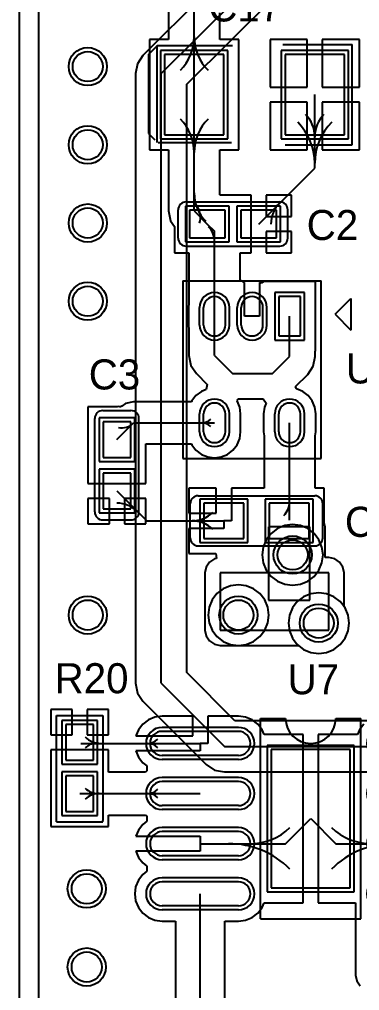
# Model space of a CAD drawing. Extents: x 99 to 149, y 18 to 126.
# Drawn here: x 99.24 to 107.84, y 77.77 to 102.37 of the extents above; entities that cross this region are included whole.
import ezdxf

# ---------------------------------------------------------------- set-up
doc = ezdxf.new("R2010")
doc.units = 0
doc.layers.get('0').update_dxf_attribs({"linetype": 'CONTINUOUS'})
for name, color, linetype in [('BOTTOMLAYER', 5, 'CONTINUOUS'), ('KEEPOUTLAYER', 6, 'CONTINUOUS'), ('TOPLAYER', 1, 'CONTINUOUS'), ('TOPOVERLAY', 2, 'CONTINUOUS'), ('TOPSOLDER', 216, 'CONTINUOUS')]:
    doc.layers.add(name, color=color, linetype=linetype)

# ---------------------------------------------------------------- blocks, each defined once
blk = doc.blocks.new('SO_8_1_10')
at = {"layer": 'TOPLAYER'}
for p, q in [((-1.8288, 2.209803), (-3.7592, 2.209803)), ((3.7592, 2.209803), (1.8288, 2.209803)), ((-1.000001, 1.749999), (-1.000001, -1.749999)), ((1.000001, 1.749999), (-1.000001, 1.749999)), ((1.000001, -1.749999), (1.000001, 1.749999)), ((-1.8288, 1.600203), (-3.7592, 1.600203)), ((3.7592, 1.600203), (1.8288, 1.600203)), ((-1.8288, 0.9398), (-3.7592, 0.9398)), ((3.7592, 0.9398), (1.8288, 0.9398)), ((-1.8288, 0.3302), (-3.7592, 0.3302)), ((3.7592, 0.3302), (1.8288, 0.3302)), ((-1.8288, -0.3302), (-3.7592, -0.3302)), ((3.7592, -0.3302), (1.8288, -0.3302)), ((-1.8288, -0.9398), (-3.7592, -0.9398)), ((3.7592, -0.9398), (1.8288, -0.9398)), ((-1.8288, -1.6002), (-3.7592, -1.6002)), ((3.7592, -1.6002), (1.8288, -1.6002)), ((-1.000001, -1.749999), (1.000001, -1.749999)), ((-1.8288, -2.2098), (-3.7592, -2.2098)), ((3.7592, -2.2098), (1.8288, -2.2098))]:
    blk.add_line(p, q, dxfattribs=at)
for centre, start, end in [((-3.7592, 1.905003), -270, -450), ((-1.8288, 1.905003), -450, -270), ((1.8288, 1.905003), -270, -450), ((3.7592, 1.905003), -450, -270), ((-3.7592, 0.635), -270, -450), ((-1.8288, 0.635), -450, -270), ((1.8288, 0.635), -270, -450), ((3.7592, 0.635), -450, -270), ((-3.7592, -0.635), -270, -450), ((-1.8288, -0.635), -450, -270), ((1.8288, -0.635), -270, -450), ((3.7592, -0.635), -450, -270), ((-3.7592, -1.905), -270, -450), ((-1.8288, -1.905), -450, -270), ((1.8288, -1.905), -270, -450), ((3.7592, -1.905), -450, -270)]:
    blk.add_arc(centre, 0.3048, start, end, dxfattribs=at)
at = {"layer": 'TOPOVERLAY'}
for p, q in [((-1.27, 2.54), (-0.635, 2.54)), ((-1.27, -2.539997), (-1.27, 2.54)), ((0.635, 2.54), (1.27, 2.54)), ((1.27, -2.539997), (1.27, 2.54)), ((-1.27, -2.539997), (1.27, -2.539997))]:
    blk.add_line(p, q, dxfattribs=at)
blk.add_arc((0, 2.54), 0.635, -180, 0, dxfattribs=at)
at = {"layer": 'TOPSOLDER'}
for p, q in [((-1.8288, 2.311403), (-3.7592, 2.311403)), ((3.7592, 2.311403), (1.8288, 2.311403)), ((-1.101601, 1.851599), (-1.101601, -1.851599)), ((1.101601, 1.851599), (-1.101601, 1.851599)), ((1.101601, -1.851599), (1.101601, 1.851599)), ((-1.8288, 1.498603), (-3.7592, 1.498603)), ((3.7592, 1.498603), (1.8288, 1.498603)), ((-1.8288, 1.0414), (-3.7592, 1.0414)), ((3.7592, 1.0414), (1.8288, 1.0414)), ((-1.8288, 0.2286), (-3.7592, 0.2286)), ((3.7592, 0.2286), (1.8288, 0.2286)), ((-1.8288, -0.2286), (-3.7592, -0.2286)), ((3.7592, -0.2286), (1.8288, -0.2286)), ((-1.8288, -1.0414), (-3.7592, -1.0414)), ((3.7592, -1.0414), (1.8288, -1.0414)), ((-1.8288, -1.4986), (-3.7592, -1.4986)), ((3.7592, -1.4986), (1.8288, -1.4986)), ((-1.101601, -1.851599), (1.101601, -1.851599)), ((-1.8288, -2.3114), (-3.7592, -2.3114)), ((3.7592, -2.3114), (1.8288, -2.3114))]:
    blk.add_line(p, q, dxfattribs=at)
for centre, start, end in [((-3.7592, 1.905003), -270, -450), ((-1.8288, 1.905003), -450, -270), ((1.8288, 1.905003), -270, -450), ((3.7592, 1.905003), -450, -270), ((-3.7592, 0.635), -270, -450), ((-1.8288, 0.635), -450, -270), ((1.8288, 0.635), -270, -450), ((3.7592, 0.635), -450, -270), ((-3.7592, -0.635), -270, -450), ((-1.8288, -0.635), -450, -270), ((1.8288, -0.635), -270, -450), ((3.7592, -0.635), -450, -270), ((-3.7592, -1.905), -270, -450), ((-1.8288, -1.905), -450, -270), ((1.8288, -1.905), -270, -450), ((3.7592, -1.905), -450, -270)]:
    blk.add_arc(centre, 0.4064, start, end, dxfattribs=at)
blk = doc.blocks.new('SOP5_TPS73633DBVR_15')
at = {"layer": 'TOPLAYER'}
for p, q in [((-0.499999, 0.274998), (-0.499999, -0.274998)), ((0.499999, 0.274998), (-0.499999, 0.274998)), ((0.499999, -0.274998), (0.499999, 0.274998)), ((2.925003, 0.275003), (2.475001, 0.275003)), ((-0.499999, -0.274998), (0.499999, -0.274998)), ((2.925003, -0.274993), (2.475001, -0.274993)), ((0.225001, -0.675002), (-0.225001, -0.675002)), ((0.225001, -1.224999), (-0.225001, -1.224999)), ((0.225001, -1.625001), (-0.225001, -1.625001)), ((2.925, -1.625001), (2.474999, -1.625001)), ((0.225001, -2.174997), (-0.225001, -2.174997)), ((2.925, -2.174997), (2.474999, -2.174997))]:
    blk.add_line(p, q, dxfattribs=at)
for centre, start, end in [((2.475001, 0.000005), 90, -90), ((2.925003, 0.000005), -90, 90), ((-0.225001, -0.950001), 90, -90), ((0.225001, -0.950001), -90, 90), ((-0.225001, -1.899999), 90, -90), ((0.225001, -1.899999), -90, 90), ((2.474999, -1.899999), 90, -90), ((2.925, -1.899999), -90, 90)]:
    blk.add_arc(centre, 0.274999, start, end, dxfattribs=at)
at = {"layer": 'TOPOVERLAY'}
for p, q in [((-0.449999, 1.550002), (0.349997, 1.550005)), ((-0.05, 1.150003), (-0.449999, 1.550002)), ((-0.05, 1.150003), (0.349997, 1.550005)), ((-0.900001, -2.7), (-0.899998, 0.800009)), ((3.599998, 0.800001), (-0.899998, 0.800009)), ((3.600005, -2.699997), (3.599998, 0.800001)), ((-0.900001, -2.7), (3.600005, -2.699997))]:
    blk.add_line(p, q, dxfattribs=at)
at = {"layer": 'TOPSOLDER'}
for p, q in [((-0.601599, 0.376598), (-0.601599, -0.376598)), ((0.601599, 0.376598), (-0.601599, 0.376598)), ((0.601599, -0.376598), (0.601599, 0.376598)), ((2.925003, 0.376603), (2.475001, 0.376603)), ((-0.601599, -0.376598), (0.601599, -0.376598)), ((2.925003, -0.376593), (2.475001, -0.376593)), ((0.225001, -0.573402), (-0.225001, -0.573402)), ((0.225001, -1.326599), (-0.225001, -1.326599)), ((0.225001, -1.523401), (-0.225001, -1.523401)), ((2.925, -1.523401), (2.474999, -1.523401)), ((0.225001, -2.276597), (-0.225001, -2.276597)), ((2.925, -2.276597), (2.474999, -2.276597))]:
    blk.add_line(p, q, dxfattribs=at)
for centre, start, end in [((2.475001, 0.000005), 90, -90), ((2.925003, 0.000005), -90, 90), ((-0.225001, -0.950001), 90, -90), ((0.225001, -0.950001), -90, 90), ((-0.225001, -1.899999), 90, -90), ((0.225001, -1.899999), -90, 90), ((2.474999, -1.899999), 90, -90), ((2.925, -1.899999), -90, 90)]:
    blk.add_arc(centre, 0.376599, start, end, dxfattribs=at)
blk = doc.blocks.new('R0402_18')
at = {"layer": 'TOPLAYER'}
for p, q in [((-0.850001, 0.349999), (-1.749999, 0.349999)), ((-1.749999, 0.349999), (-1.749999, -0.349999)), ((-0.850001, -0.349999), (-0.850001, 0.349999)), ((0.449999, 0.349999), (-0.449999, 0.349999)), ((-0.449999, 0.349999), (-0.449999, -0.349999)), ((0.449999, -0.349999), (0.449999, 0.349999)), ((-1.749999, -0.349999), (-0.850001, -0.349999)), ((-0.449999, -0.349999), (0.449999, -0.349999))]:
    blk.add_line(p, q, dxfattribs=at)
at = {"layer": 'TOPOVERLAY'}
for p, q in [((-2.011197, 0.5842), (-2.011197, -0.584197)), ((-2.011197, 0.5842), (0.6812, 0.5842)), ((0.6812, 0.5842), (0.6858, 0.5842)), ((0.6858, 0.5842), (0.6858, -0.584197)), ((-2.011197, -0.584197), (-1.981203, -0.5842)), ((0.6858, -0.584197), (-1.981203, -0.5842))]:
    blk.add_line(p, q, dxfattribs=at)
at = {"layer": 'TOPSOLDER'}
for p, q in [((-0.748401, 0.451599), (-1.851599, 0.451599)), ((-1.851599, 0.451599), (-1.851599, -0.451599)), ((-0.748401, -0.451599), (-0.748401, 0.451599)), ((0.551599, 0.451599), (-0.551599, 0.451599)), ((-0.551599, 0.451599), (-0.551599, -0.451599)), ((0.551599, -0.451599), (0.551599, 0.451599)), ((-1.851599, -0.451599), (-0.748401, -0.451599)), ((-0.551599, -0.451599), (0.551599, -0.451599))]:
    blk.add_line(p, q, dxfattribs=at)
blk = doc.blocks.new('3528_28')
at = {"layer": 'TOPLAYER'}
for p, q in [((-0.749999, 1.016), (-0.749999, -1.016)), ((0.749999, 1.016), (-0.749999, 1.016)), ((0.749999, -1.016), (0.749999, 1.016)), ((2.298001, 1.016), (2.298001, -1.016)), ((3.797998, 1.016), (2.298001, 1.016)), ((3.797998, -1.016), (3.797998, 1.016)), ((-0.749999, -1.016), (0.749999, -1.016)), ((2.298001, -1.016), (3.797998, -1.016))]:
    blk.add_line(p, q, dxfattribs=at)
at = {"layer": 'TOPOVERLAY'}
for p, q in [((-1.156617, 1.016003), (-0.925401, 1.247219)), ((-0.933803, 1.247219), (-0.925401, 1.247219)), ((-0.933803, 1.247219), (0.968375, 1.243104)), ((-0.933803, -1.208885), (-0.933803, 1.247219)), ((2.237511, 1.27), (3.99433, 1.269997)), ((3.99433, -1.27), (3.99433, 1.269997)), ((-1.156617, 1.016003), (-1.156614, -0.986079)), ((-1.156614, -0.986079), (-0.999693, -1.143)), ((-0.915774, -1.208885), (0.946864, -1.214956)), ((2.300582, -1.27), (3.99433, -1.27))]:
    blk.add_line(p, q, dxfattribs=at)
at = {"layer": 'TOPSOLDER'}
for p, q in [((-0.851598, 1.1176), (-0.851598, -1.1176)), ((0.851598, 1.1176), (-0.851598, 1.1176)), ((0.851598, -1.1176), (0.851598, 1.1176)), ((2.196401, 1.1176), (2.196401, -1.1176)), ((3.899598, 1.1176), (2.196401, 1.1176)), ((3.899598, -1.1176), (3.899598, 1.1176)), ((-0.851598, -1.1176), (0.851598, -1.1176)), ((2.196401, -1.1176), (3.899598, -1.1176))]:
    blk.add_line(p, q, dxfattribs=at)
blk = doc.blocks.new('C0402_40')
at = {"layer": 'TOPLAYER'}
for p, q in [((-0.850001, 0.349999), (-1.749999, 0.349999)), ((-1.749999, 0.349999), (-1.749999, -0.349999)), ((-0.850001, -0.349999), (-0.850001, 0.349999)), ((0.449999, 0.349999), (-0.449999, 0.349999)), ((-0.449999, 0.349999), (-0.449999, -0.349999)), ((0.449999, -0.349999), (0.449999, 0.349999)), ((-1.749999, -0.349999), (-0.850001, -0.349999)), ((-0.449999, -0.349999), (0.449999, -0.349999))]:
    blk.add_line(p, q, dxfattribs=at)
at = {"layer": 'TOPOVERLAY'}
for p, q in [((-1.8334, 0.5588), (0.5334, 0.5588)), ((-2.0366, 0.355603), (-2.0366, -0.3556)), ((0.7366, 0.355603), (0.7366, -0.3556)), ((-1.8334, -0.5588), (0.5334, -0.5588))]:
    blk.add_line(p, q, dxfattribs=at)
for centre, start, end in [((-1.8334, 0.355603), 90, 180), ((0.5334, 0.355603), 0, 90), ((-1.8334, -0.355597), 180, 270), ((0.5334, -0.355597), -90, 0)]:
    blk.add_arc(centre, 0.2032, start, end, dxfattribs=at)
at = {"layer": 'TOPSOLDER'}
for p, q in [((-0.748401, 0.451599), (-1.851599, 0.451599)), ((-1.851599, 0.451599), (-1.851599, -0.451599)), ((-0.748401, -0.451599), (-0.748401, 0.451599)), ((0.551599, 0.451599), (-0.551599, 0.451599)), ((-0.551599, 0.451599), (-0.551599, -0.451599)), ((0.551599, -0.451599), (0.551599, 0.451599)), ((-1.851599, -0.451599), (-0.748401, -0.451599)), ((-0.551599, -0.451599), (0.551599, -0.451599))]:
    blk.add_line(p, q, dxfattribs=at)
blk = doc.blocks.new('C0402_41')
at = {"layer": 'TOPLAYER'}
for p, q in [((-0.850003, 0.350002), (-1.750002, 0.350002)), ((-1.750002, 0.350002), (-1.750002, -0.349997)), ((-0.850003, -0.349997), (-0.850003, 0.350002)), ((0.449999, 0.349999), (-0.449999, 0.349999)), ((-0.449999, 0.349999), (-0.449999, -0.349999)), ((0.449999, -0.349999), (0.449999, 0.349999)), ((-1.750002, -0.349997), (-0.850003, -0.349997)), ((-0.449999, -0.349999), (0.449999, -0.349999))]:
    blk.add_line(p, q, dxfattribs=at)
at = {"layer": 'TOPOVERLAY'}
for p, q in [((0.533397, 0.558803), (-1.8334, 0.5588)), ((-2.036597, 0.355603), (-2.036602, -0.355597)), ((0.736603, 0.355603), (0.736597, -0.355597)), ((0.533397, -0.558797), (-1.8334, -0.5588))]:
    blk.add_line(p, q, dxfattribs=at)
for centre, start, end in [((-1.8334, 0.3556), 90, 180), ((0.533397, 0.355603), 0, 90), ((-1.8334, -0.355595), -180, -90), ((0.533397, -0.355597), -90, 0)]:
    blk.add_arc(centre, 0.2032, start, end, dxfattribs=at)
at = {"layer": 'TOPSOLDER'}
for p, q in [((-0.748403, 0.451602), (-1.851602, 0.451602)), ((-1.851602, 0.451602), (-1.851602, -0.451597)), ((-0.748403, -0.451597), (-0.748403, 0.451602)), ((0.551599, 0.451599), (-0.551599, 0.451599)), ((-0.551599, 0.451599), (-0.551599, -0.451599)), ((0.551599, -0.451599), (0.551599, 0.451599)), ((-1.851602, -0.451597), (-0.748403, -0.451597)), ((-0.551599, -0.451599), (0.551599, -0.451599))]:
    blk.add_line(p, q, dxfattribs=at)
blk = doc.blocks.new('C0603_42')
at = {"layer": 'TOPLAYER'}
for p, q in [((-1.3335, 0.4445), (-1.3335, -0.4445)), ((-0.3175, 0.4445), (-1.3335, 0.4445)), ((-0.3175, -0.4445), (-0.3175, 0.4445)), ((0.3175, 0.4445), (0.3175, -0.4445)), ((1.3335, 0.4445), (0.3175, 0.4445)), ((1.3335, -0.4445), (1.3335, 0.4445)), ((-1.3335, -0.4445), (-0.3175, -0.4445)), ((0.3175, -0.4445), (1.3335, -0.4445))]:
    blk.add_line(p, q, dxfattribs=at)
at = {"layer": 'TOPOVERLAY'}
for p, q in [((-1.4732, 0.635), (1.4732, 0.635)), ((-1.6764, -0.4318), (-1.6764, 0.4318)), ((1.6764, -0.4318), (1.6764, 0.4318)), ((-1.4732, -0.635), (1.4732, -0.635))]:
    blk.add_line(p, q, dxfattribs=at)
for centre, start, end in [((-1.4732, 0.4318), -270, -180), ((1.4732, 0.4318), -360, -270), ((-1.4732, -0.4318), -180, -90), ((1.4732, -0.4318), -90, 0)]:
    blk.add_arc(centre, 0.2032, start, end, dxfattribs=at)
at = {"layer": 'TOPSOLDER'}
for p, q in [((-1.4351, 0.5461), (-1.4351, -0.5461)), ((-0.2159, 0.5461), (-1.4351, 0.5461)), ((-0.2159, -0.5461), (-0.2159, 0.5461)), ((0.2159, 0.5461), (0.2159, -0.5461)), ((1.4351, 0.5461), (0.2159, 0.5461)), ((1.4351, -0.5461), (1.4351, 0.5461)), ((-1.4351, -0.5461), (-0.2159, -0.5461)), ((0.2159, -0.5461), (1.4351, -0.5461))]:
    blk.add_line(p, q, dxfattribs=at)

msp = doc.modelspace()

# ---------------------------------------------------------------- linework, layer by layer
at = {"layer": 'BOTTOMLAYER'}
for p, q in [((99.729854, 58.301001), (99.729854, 124.087001)), ((105.524559, 104.619379), (102.36139, 101.456211)), ((102.8192, 100.998401), (106.172, 104.351201)), ((103.466641, 100.730223), (106.62981, 103.893391)), ((102.36139, 101.456211), (102.221043, 101.246165)), ((102.221043, 101.246165), (102.171759, 100.998401)), ((102.171759, 100.998401), (102.171759, 85.555204)), ((102.8192, 85.555201), (102.8192, 100.998401)), ((103.466641, 85.823379), (103.466641, 100.730223)), ((105.947677, 89.54879), (105.762313, 89.472008)), ((106.1466, 89.574977), (105.947677, 89.54879)), ((106.345523, 89.54879), (106.1466, 89.574977)), ((106.530887, 89.472008), (106.345523, 89.54879)), ((105.603134, 89.349867), (105.480993, 89.190688)), ((105.762313, 89.472008), (105.603134, 89.349867)), ((106.690066, 89.349867), (106.530887, 89.472008)), ((106.812207, 89.190688), (106.690066, 89.349867)), ((105.480993, 89.190688), (105.404211, 89.005324)), ((106.888989, 89.005324), (106.812207, 89.190688)), ((105.404211, 89.005324), (105.378024, 88.806401)), ((106.915176, 88.806401), (106.888989, 89.005324)), ((105.378024, 88.806401), (105.404211, 88.607478)), ((105.404211, 88.607478), (105.480993, 88.422114)), ((106.812207, 88.422114), (106.888989, 88.607478)), ((106.888989, 88.607478), (106.915176, 88.806401)), ((105.480993, 88.422114), (105.603134, 88.262935)), ((106.690066, 88.262935), (106.812207, 88.422114)), ((105.603134, 88.262935), (105.762313, 88.140794)), ((105.762313, 88.140794), (105.947677, 88.064012)), ((106.345523, 88.064012), (106.530887, 88.140794)), ((106.530887, 88.140794), (106.690066, 88.262935)), ((104.231534, 87.825867), (104.109393, 87.666688)), ((104.390713, 87.948008), (104.231534, 87.825867)), ((104.576077, 88.02479), (104.390713, 87.948008)), ((104.775, 88.050977), (104.576077, 88.02479)), ((104.973923, 88.02479), (104.775, 88.050977)), ((105.159287, 87.948008), (104.973923, 88.02479)), ((105.318466, 87.825867), (105.159287, 87.948008)), ((105.440607, 87.666688), (105.318466, 87.825867)), ((105.947677, 88.064012), (106.1466, 88.037825)), ((106.1466, 88.037825), (106.345523, 88.064012)), ((106.807, 87.847777), (106.608077, 87.82159)), ((107.005923, 87.82159), (106.807, 87.847777)), ((104.109393, 87.666688), (104.032611, 87.481324)), ((105.517389, 87.481324), (105.440607, 87.666688)), ((106.263534, 87.622667), (106.141393, 87.463488)), ((106.422713, 87.744808), (106.263534, 87.622667)), ((106.608077, 87.82159), (106.422713, 87.744808)), ((107.191287, 87.744808), (107.005923, 87.82159)), ((107.350466, 87.622667), (107.191287, 87.744808)), ((107.472607, 87.463488), (107.350466, 87.622667)), ((104.032611, 87.481324), (104.006424, 87.282401)), ((105.543576, 87.282401), (105.517389, 87.481324)), ((106.141393, 87.463488), (106.064611, 87.278124)), ((107.549389, 87.278124), (107.472607, 87.463488)), ((104.006424, 87.282401), (104.032611, 87.083478)), ((105.517389, 87.083478), (105.543576, 87.282401)), ((106.064611, 87.278124), (106.038424, 87.079201)), ((107.575576, 87.079201), (107.549389, 87.278124)), ((104.032611, 87.083478), (104.109393, 86.898114)), ((104.109393, 86.898114), (104.231534, 86.738935)), ((105.318466, 86.738935), (105.440607, 86.898114)), ((105.440607, 86.898114), (105.517389, 87.083478)), ((106.038424, 87.079201), (106.064611, 86.880278)), ((106.064611, 86.880278), (106.141393, 86.694914)), ((107.472607, 86.694914), (107.549389, 86.880278)), ((107.549389, 86.880278), (107.575576, 87.079201)), ((104.231534, 86.738935), (104.390713, 86.616794)), ((104.390713, 86.616794), (104.576077, 86.540012)), ((104.973923, 86.540012), (105.159287, 86.616794)), ((105.159287, 86.616794), (105.318466, 86.738935)), ((106.141393, 86.694914), (106.263534, 86.535735)), ((107.350466, 86.535735), (107.472607, 86.694914)), ((104.576077, 86.540012), (104.775, 86.513825)), ((104.775, 86.513825), (104.973923, 86.540012)), ((106.263534, 86.535735), (106.422713, 86.413594)), ((106.422713, 86.413594), (106.608077, 86.336812)), ((107.005923, 86.336812), (107.191287, 86.413594)), ((107.191287, 86.413594), (107.350466, 86.535735)), ((106.608077, 86.336812), (106.807, 86.310625)), ((106.807, 86.310625), (107.005923, 86.336812)), ((104.687578, 84.602442), (103.466641, 85.823379)), ((102.171759, 85.555204), (102.171757, 85.555201)), ((102.171757, 85.555201), (102.171759, 85.555201)), ((102.171759, 85.555201), (102.221043, 85.307437)), ((102.8192, 85.555201), (104.4194, 83.955001)), ((102.221043, 85.307437), (102.36139, 85.097391)), ((102.36139, 85.097391), (103.96159, 83.497191)), ((108.839, 84.602442), (104.687578, 84.602442)), ((104.4194, 83.955001), (108.839, 83.955001)), ((103.96159, 83.497191), (103.961588, 83.497191)), ((103.961588, 83.497191), (103.96159, 83.497189)), ((103.96159, 83.497189), (103.961593, 83.497186)), ((103.961593, 83.497186), (103.961593, 83.497189)), ((103.961593, 83.497189), (104.171636, 83.356844)), ((104.171636, 83.356844), (104.4194, 83.30756)), ((104.4194, 83.30756), (108.570822, 83.30756))]:
    msp.add_line(p, q, dxfattribs=at)
for centre in [(100.965, 101.176201), (100.965, 99.195004), (100.965, 97.213801), (100.965, 95.232601), (106.1466, 88.806401), (100.965, 87.282401), (104.775, 87.282401), (106.807, 87.079201), (100.9396, 80.348201), (100.9396, 78.367004)]:
    msp.add_circle(centre, 0.381, dxfattribs=at)
at = {"layer": 'KEEPOUTLAYER'}
msp.add_line((99.2378, 58.301001), (99.2378, 124.087001), dxfattribs=at)
at = {"layer": 'TOPLAYER'}
for p, q in [((99.729854, 72.626606), (99.729854, 124.087001)), ((103.009959, 102.801801), (103.009959, 101.87561)), ((103.6574, 100.465001), (103.6574, 102.801801)), ((104.304841, 101.87561), (104.304841, 102.533623)), ((103.007251, 101.862001), (102.526401, 101.862001)), ((102.526401, 101.862001), (102.526401, 99.068001)), ((103.009959, 101.87561), (103.007251, 101.862001)), ((104.306997, 101.864775), (104.304841, 101.87561)), ((104.307549, 101.862001), (104.306997, 101.864775)), ((104.788398, 101.862001), (104.307549, 101.862001)), ((104.788398, 99.068001), (104.788398, 101.862001)), ((106.5149, 101.862001), (105.574401, 101.862001)), ((105.574401, 101.862001), (105.574401, 100.655501)), ((106.5149, 100.655501), (106.5149, 101.862001)), ((107.836398, 101.862001), (106.8959, 101.862001)), ((106.8959, 101.862001), (106.8959, 100.655501)), ((107.836398, 100.655501), (107.836398, 101.862001)), ((105.574401, 100.655501), (106.5149, 100.655501)), ((106.8959, 100.655501), (107.836398, 100.655501)), ((103.6574, 97.518604), (103.6574, 100.465001)), ((106.7054, 98.606199), (106.7054, 100.465001)), ((106.5149, 100.274501), (105.574401, 100.274501)), ((105.574401, 100.274501), (105.574401, 99.068001)), ((106.5149, 99.068001), (106.5149, 100.274501)), ((107.836398, 100.274501), (106.8959, 100.274501)), ((106.8959, 100.274501), (106.8959, 99.068001)), ((107.836398, 99.068001), (107.836398, 100.274501)), ((102.526401, 99.068001), (103.007251, 99.068001)), ((103.007251, 99.068001), (103.009959, 99.054392)), ((103.009959, 99.054392), (103.009959, 97.518606)), ((104.304841, 99.054392), (104.307549, 99.068001)), ((104.304841, 97.940777), (104.304841, 99.054392)), ((104.307549, 99.068001), (104.788398, 99.068001)), ((105.574401, 99.068001), (106.5149, 99.068001)), ((106.8959, 99.068001), (107.836398, 99.068001)), ((105.287602, 97.188401), (106.7054, 98.606199)), ((104.306086, 97.934518), (104.304841, 97.940777)), ((104.312347, 97.919403), (104.306086, 97.934518)), ((104.818599, 97.919403), (104.312347, 97.919403)), ((104.818599, 97.9194), (104.818599, 97.919403)), ((105.097102, 97.9194), (104.818599, 97.9194)), ((105.097102, 97.188147), (105.097102, 97.9194)), ((106.118602, 97.9194), (105.478102, 97.9194)), ((105.478102, 97.9194), (105.478102, 97.378901)), ((106.118602, 97.378901), (106.118602, 97.9194)), ((103.009959, 97.518606), (103.009957, 97.518604)), ((103.009957, 97.518604), (103.009959, 97.518604)), ((103.009959, 97.518604), (103.059243, 97.270839)), ((103.6574, 97.518604), (103.9876, 97.188404)), ((103.059243, 97.270839), (103.156601, 97.125135)), ((103.9876, 97.188404), (104.170401, 97.005602)), ((105.097102, 96.457402), (105.097102, 97.188147)), ((105.478102, 97.378901), (106.118602, 97.378901)), ((103.156601, 97.125135), (103.156598, 97.125132)), ((103.156598, 97.125132), (103.156601, 97.125132)), ((103.156601, 97.125132), (103.156601, 96.457404)), ((104.170401, 94.851601), (104.170401, 97.005602)), ((106.118602, 96.997901), (105.478102, 96.997901)), ((105.478102, 96.997901), (105.478102, 96.457402)), ((106.118602, 96.457402), (106.118602, 96.997901)), ((103.156601, 96.457404), (103.52296, 96.457404)), ((103.52296, 96.457404), (103.52296, 95.184608)), ((104.817842, 95.775625), (104.817842, 96.457402)), ((104.817842, 96.457402), (105.097102, 96.457402)), ((105.478102, 96.457402), (106.118602, 96.457402)), ((104.92344, 95.705066), (104.817842, 95.775625)), ((104.929899, 95.707744), (104.92344, 95.705066)), ((104.929899, 94.851347), (104.929899, 95.707744)), ((105.351826, 95.690789), (105.310899, 95.707744)), ((105.310899, 95.707744), (105.310899, 94.851347)), ((105.414402, 95.732603), (105.351826, 95.690789)), ((105.414402, 95.7326), (105.414402, 95.732603)), ((106.726398, 95.7326), (105.414402, 95.7326)), ((106.726398, 93.970602), (106.726398, 95.7326)), ((103.52296, 95.184608), (103.508741, 95.076602)), ((103.508741, 95.076602), (103.508741, 94.6266)), ((104.170401, 93.856), (104.170401, 94.851601)), ((105.310899, 94.851347), (104.929899, 94.851347)), ((106.0704, 93.835601), (106.0704, 94.851601)), ((103.508741, 94.6266), (103.52296, 94.518594)), ((103.52296, 94.518594), (103.52296, 93.856)), ((103.52296, 93.856), (103.572244, 93.608235)), ((104.170401, 93.856), (104.6226, 93.403801)), ((105.6386, 93.403801), (106.0704, 93.835601)), ((106.668557, 93.587834), (106.717841, 93.835601)), ((106.717841, 93.835601), (106.717841, 93.970602)), ((106.717841, 93.970602), (106.726398, 93.970602)), ((103.572244, 93.608235), (103.712592, 93.39819)), ((106.52821, 93.377791), (106.668557, 93.587834)), ((103.712592, 93.39819), (103.986152, 93.12463)), ((104.6226, 93.403801), (105.6386, 93.403801)), ((106.222516, 93.072097), (106.52821, 93.377791)), ((103.961374, 93.000068), (103.839571, 92.949616)), ((103.986152, 93.12463), (103.961374, 93.000068)), ((106.241657, 93.015714), (106.222516, 93.072097)), ((106.401235, 92.949613), (106.241657, 93.015714)), ((103.702538, 92.844465), (103.597387, 92.707432)), ((103.839571, 92.949616), (103.702538, 92.844465)), ((104.743415, 92.70743), (104.767545, 92.75636)), ((104.767545, 92.75636), (105.40336, 92.75636)), ((105.40336, 92.75636), (105.473919, 92.650762)), ((106.538268, 92.844463), (106.401235, 92.949613)), ((106.643419, 92.70743), (106.538268, 92.844463)), ((101.709433, 92.5584), (100.970601, 92.5584)), ((100.970601, 92.5584), (100.970601, 90.896402)), ((101.741511, 92.564781), (101.709433, 92.5584)), ((101.773586, 92.5584), (101.741511, 92.564781)), ((101.797381, 92.5584), (101.773586, 92.5584)), ((101.825468, 92.577166), (101.797381, 92.5584)), ((101.922633, 92.642091), (101.825468, 92.577166)), ((102.1258, 92.682504), (101.922633, 92.642091)), ((102.125813, 92.682502), (102.1258, 92.682504)), ((103.58706, 92.682502), (102.125813, 92.682502)), ((103.597387, 92.707432), (103.58706, 92.682502)), ((104.809516, 92.547851), (104.743415, 92.70743)), ((104.832061, 92.376602), (104.809516, 92.547851)), ((105.43129, 92.547849), (105.408745, 92.3766)), ((105.473919, 92.650762), (105.43129, 92.547849)), ((106.70952, 92.547849), (106.643419, 92.70743)), ((106.732065, 92.3766), (106.70952, 92.547849)), ((104.832061, 91.9266), (104.832061, 92.376602)), ((105.408745, 92.3766), (105.408745, 91.926598)), ((106.732065, 91.926598), (106.732065, 92.3766)), ((101.7016, 91.727401), (102.1258, 92.151601)), ((102.1258, 92.151601), (104.170401, 92.151601)), ((106.070405, 89.682706), (106.070405, 92.151599)), ((104.809516, 91.755351), (104.832061, 91.9266)), ((105.408745, 91.926598), (105.422964, 91.818592)), ((105.422964, 91.818592), (105.422964, 90.495501)), ((106.717846, 91.818592), (106.732065, 91.926598)), ((106.717846, 90.495501), (106.717846, 91.818592)), ((102.432599, 90.896402), (102.432599, 91.620701)), ((102.432599, 91.620701), (103.58706, 91.620701)), ((103.58706, 91.620701), (103.597387, 91.595771)), ((103.597387, 91.595771), (103.702538, 91.458738)), ((104.638264, 91.458738), (104.743415, 91.595771)), ((104.743415, 91.595771), (104.809516, 91.755351)), ((103.702538, 91.458738), (103.839571, 91.353587)), ((103.839571, 91.353587), (103.999152, 91.287486)), ((103.999152, 91.287486), (104.170401, 91.264941)), ((104.170401, 91.264941), (104.341651, 91.287486)), ((104.341651, 91.287486), (104.501231, 91.353587)), ((104.501231, 91.353587), (104.638264, 91.458738)), ((100.970601, 90.896402), (100.970601, 90.617901)), ((102.432599, 90.617901), (102.432599, 90.896402)), ((100.970601, 90.617901), (102.432599, 90.617901)), ((101.7016, 90.427401), (102.459, 89.670001)), ((104.2162, 90.495501), (103.5177, 90.495501)), ((103.5177, 90.495501), (103.5177, 89.860501)), ((104.2162, 89.860501), (104.2162, 90.495501)), ((105.422964, 90.495501), (104.5972, 90.495501)), ((104.5972, 90.495501), (104.5972, 89.669747)), ((106.9467, 90.495501), (106.717846, 90.495501)), ((106.9467, 89.618975), (106.9467, 90.495501)), ((101.5111, 90.236901), (100.970601, 90.236901)), ((100.970601, 90.236901), (100.970601, 89.596402)), ((101.5111, 89.596402), (101.5111, 90.236901)), ((102.432599, 90.236901), (101.8921, 90.236901)), ((101.8921, 90.236901), (101.8921, 89.596402)), ((102.432599, 89.596402), (102.432599, 90.236901)), ((103.5177, 89.860501), (104.2162, 89.860501)), ((100.970601, 89.596402), (101.5111, 89.596402)), ((101.8921, 89.596402), (102.432599, 89.596402)), ((102.459, 89.670001), (104.4067, 89.670001)), ((104.5972, 89.669747), (104.406954, 89.669747)), ((104.406954, 89.669747), (104.406954, 89.479501)), ((106.966865, 89.517601), (106.9467, 89.618975)), ((104.406954, 89.479501), (103.5177, 89.479501)), ((103.5177, 89.479501), (103.5177, 88.844501)), ((105.537, 89.517601), (105.537, 87.663401)), ((106.5784, 89.517601), (105.537, 89.517601)), ((106.5784, 87.663401), (106.5784, 89.517601)), ((106.966865, 88.737666), (106.966865, 89.517601)), ((103.5177, 88.844501), (104.207051, 88.844501)), ((104.207051, 88.844501), (104.219499, 88.718113)), ((104.043114, 88.623887), (103.958906, 88.49786)), ((104.169141, 88.708095), (104.043114, 88.623887)), ((104.219499, 88.718113), (104.169141, 88.708095)), ((107.061, 88.737666), (106.966865, 88.737666)), ((107.209659, 88.708095), (107.061, 88.737666)), ((107.335686, 88.623887), (107.209659, 88.708095)), ((107.419894, 88.49786), (107.335686, 88.623887)), ((103.958906, 88.49786), (103.929335, 88.349201)), ((103.929335, 88.349201), (103.929335, 86.901401)), ((104.3178, 88.349201), (104.3178, 86.901401)), ((107.061, 88.349201), (104.3178, 88.349201)), ((107.061, 86.901401), (107.061, 88.349201)), ((107.449465, 88.349201), (107.419894, 88.49786)), ((107.449465, 87.493648), (107.449465, 88.349201)), ((105.537, 87.663401), (106.5784, 87.663401)), ((107.472607, 87.463488), (107.449465, 87.493648)), ((107.549389, 87.278124), (107.472607, 87.463488)), ((107.575576, 87.079201), (107.549389, 87.278124)), ((103.929335, 86.901401), (103.958906, 86.752742)), ((104.3178, 86.901401), (107.061, 86.901401)), ((107.472607, 86.694914), (107.549389, 86.880278)), ((107.549389, 86.880278), (107.575576, 87.079201)), ((103.958906, 86.752742), (104.043114, 86.626715)), ((104.043114, 86.626715), (104.169141, 86.542507)), ((107.350466, 86.535735), (107.472607, 86.694914)), ((104.169141, 86.542507), (104.3178, 86.512936)), ((104.3178, 86.512936), (106.293247, 86.512936)), ((106.293247, 86.512936), (106.422713, 86.413594)), ((106.422713, 86.413594), (106.608077, 86.336812)), ((107.005923, 86.336812), (107.191287, 86.413594)), ((107.191287, 86.413594), (107.350466, 86.535735)), ((106.608077, 86.336812), (106.807, 86.310625)), ((106.807, 86.310625), (107.005923, 86.336812)), ((100.5713, 84.8876), (100.030801, 84.8876)), ((100.030801, 84.8876), (100.030801, 84.247101)), ((100.5713, 84.247101), (100.5713, 84.8876)), ((101.492799, 84.8876), (100.9523, 84.8876)), ((100.9523, 84.8876), (100.9523, 84.247101)), ((101.492799, 84.247101), (101.492799, 84.8876)), ((102.498741, 84.63025), (102.355482, 84.520321)), ((102.665571, 84.699353), (102.498741, 84.63025)), ((102.8446, 84.722922), (102.665571, 84.699353)), ((103.6193, 84.722922), (102.8446, 84.722922)), ((103.6193, 84.221704), (103.6193, 84.722922)), ((104.775, 84.722922), (104.0003, 84.722922)), ((104.0003, 84.722922), (104.0003, 84.03095)), ((104.954029, 84.699353), (104.775, 84.722922)), ((105.120859, 84.63025), (104.954029, 84.699353)), ((105.264118, 84.520321), (105.120859, 84.63025)), ((102.355482, 84.520321), (102.245554, 84.377063)), ((105.374046, 84.377063), (105.264118, 84.520321)), ((107.943482, 84.520321), (107.833554, 84.377063)), ((100.030801, 84.247101), (100.5713, 84.247101)), ((100.9523, 84.247101), (101.492799, 84.247101)), ((102.245554, 84.377063), (102.181203, 84.221704)), ((102.181203, 84.221704), (103.6193, 84.221704)), ((105.423696, 84.2572), (105.374046, 84.377063)), ((106.4133, 84.2572), (105.423696, 84.2572)), ((106.4133, 82.125947), (106.4133, 84.2572)), ((107.783904, 84.2572), (106.7943, 84.2572)), ((106.7943, 84.2572), (106.7943, 82.125947)), ((107.833554, 84.377063), (107.783904, 84.2572)), ((100.787197, 84.031204), (103.8098, 84.031204)), ((104.0003, 84.03095), (103.810054, 84.03095)), ((103.810054, 84.03095), (103.810054, 83.840704)), ((101.492799, 83.866101), (100.030801, 83.866101)), ((100.030801, 83.866101), (100.030801, 83.225602)), ((101.492799, 83.5876), (101.492799, 83.866101)), ((103.810054, 83.840704), (102.181203, 83.840704)), ((102.181203, 83.840704), (102.245554, 83.685344)), ((102.245554, 83.685344), (102.355482, 83.542086)), ((101.492799, 83.305051), (101.492799, 83.5876)), ((102.355482, 83.542086), (102.462843, 83.459704)), ((102.462843, 83.459704), (102.462843, 83.332701)), ((100.030801, 83.225602), (100.030801, 81.925602)), ((102.426808, 83.305051), (101.492799, 83.305051)), ((102.462843, 83.332701), (102.426808, 83.305051)), ((100.7664, 82.761201), (103.8098, 82.761201)), ((101.492799, 81.925602), (101.492799, 82.217351)), ((101.492799, 82.217351), (102.426808, 82.217351)), ((102.426808, 82.217351), (102.462841, 82.189701)), ((102.462841, 82.189701), (102.462841, 82.062701)), ((100.030801, 81.925602), (101.492799, 81.925602)), ((102.355482, 81.980319), (102.245554, 81.83706)), ((102.462841, 82.062701), (102.355482, 81.980319)), ((105.9688, 81.491201), (106.6038, 82.126201)), ((106.4133, 79.995202), (106.4133, 82.125947)), ((106.6038, 82.126201), (107.2388, 81.491201)), ((106.7943, 82.125947), (106.7943, 79.995202)), ((102.245554, 81.83706), (102.181203, 81.681701)), ((102.181203, 81.681701), (103.810054, 81.681701)), ((103.810054, 81.681701), (103.810054, 81.300701)), ((103.8098, 81.491201), (105.9688, 81.491201)), ((107.2388, 81.491201), (109.3978, 81.491201)), ((103.810054, 81.300701), (102.181203, 81.300701)), ((102.181203, 81.300701), (102.245554, 81.145342)), ((102.245554, 81.145342), (102.355482, 81.002083)), ((102.355482, 81.002083), (102.462841, 80.919701)), ((102.355482, 80.710319), (102.245554, 80.56706)), ((102.462841, 80.792701), (102.355482, 80.710319)), ((102.462841, 80.919701), (102.462841, 80.792701)), ((102.245554, 80.56706), (102.17645, 80.40023)), ((102.17645, 80.40023), (102.152882, 80.221201)), ((102.152882, 80.221201), (102.17645, 80.042172)), ((103.8098, 73.312401), (103.8098, 80.221201)), ((102.17645, 80.042172), (102.245554, 79.875342)), ((105.374046, 79.875342), (105.423693, 79.995202)), ((105.423693, 79.995202), (106.4133, 79.995202)), ((106.7943, 79.995202), (107.739335, 79.995202)), ((107.739335, 79.995202), (107.739335, 78.163801)), ((102.245554, 79.875342), (102.355482, 79.732083)), ((102.355482, 79.732083), (102.498741, 79.622155)), ((105.120859, 79.622155), (105.264118, 79.732083)), ((105.264118, 79.732083), (105.374046, 79.875342)), ((102.498741, 79.622155), (102.665571, 79.553051)), ((102.665571, 79.553051), (102.8446, 79.529483)), ((102.8446, 79.529483), (103.188257, 79.529483)), ((103.188257, 79.529483), (103.188257, 73.754115)), ((104.431343, 73.754115), (104.431343, 79.529483)), ((104.431343, 79.529483), (104.775, 79.529483)), ((104.775, 79.529483), (104.954029, 79.553051)), ((104.954029, 79.553051), (105.120859, 79.622155)), ((107.739335, 78.163801), (107.768906, 78.015142)), ((107.768906, 78.015142), (107.853114, 77.889115))]:
    msp.add_line(p, q, dxfattribs=at)
for centre in [(100.965, 101.176201), (100.965, 99.195004), (100.965, 97.213801), (100.965, 95.232601), (106.1466, 88.806401), (100.965, 87.282401), (104.775, 87.282401), (106.807, 87.079201), (100.9396, 80.348201), (100.9396, 78.367004)]:
    msp.add_circle(centre, 0.381, dxfattribs=at)
for centre, radius, start, end in [((102.459953, 101.92845), 1.197447, 315, 360), ((102.459953, 101.92845), 1.197447, 315, 360), ((104.854847, 101.92845), 1.197447, 180, 225), ((104.854847, 101.92845), 1.197447, 180, 225), ((105.90654, 99.400139), 0.79886, 0, 45), ((105.90654, 99.400139), 0.79886, 0, 45), ((107.50426, 99.400139), 0.79886, 135, 180), ((107.50426, 99.400139), 0.79886, 135, 180), ((102.459953, 99.001552), 1.197447, 0, 45), ((102.459953, 99.001552), 1.197447, 0, 45), ((104.854847, 99.001552), 1.197447, 135, 180), ((104.854847, 99.001552), 1.197447, 135, 180), ((105.232009, 98.725609), 1.47339, 0, 45), ((105.232009, 98.725609), 1.47339, 0, 45), ((108.17879, 98.725609), 1.47339, 135, 180), ((108.17879, 98.725609), 1.47339, 135, 180), ((104.675114, 97.975918), 1.017714, 180, 225), ((104.675114, 97.975918), 1.017714, 180, 225), ((106.347029, 97.188401), 0.749127, 135, 180), ((106.347029, 97.188401), 0.749127, 135, 180), ((103.265201, 97.355177), 0.548356, 344.99988, 29.99988), ((103.655937, 96.756741), 0.514464, 0, 45), ((103.655937, 96.756741), 0.514464, 0, 45), ((101.822821, 92.454539), 0.428447, 259.06, 315), ((101.822821, 92.454539), 0.428447, 259.06, 315), ((103.843762, 92.47824), 0.326639, 270, 315), ((103.843762, 92.47824), 0.326639, 270, 315), ((103.843762, 91.824962), 0.326639, 45, 90), ((103.843762, 91.824962), 0.326639, 45, 90), ((101.7016, 89.367975), 0.749127, 45, 90), ((101.7016, 89.367975), 0.749127, 45, 90), ((105.567119, 90.160582), 0.503286, 315, 360), ((105.567119, 90.160582), 0.503286, 315, 360), ((103.607347, 90.405854), 0.735853, 270, 315), ((103.607347, 90.405854), 0.735853, 270, 315), ((103.607347, 88.934148), 0.735853, 45, 90), ((103.607347, 88.934148), 0.735853, 45, 90), ((101.300161, 84.594962), 0.563758, 225, 270), ((101.300161, 84.594962), 0.563758, 225, 270), ((102.476673, 84.39913), 0.367927, 270, 315), ((102.476673, 84.39913), 0.367927, 270, 315), ((101.177532, 83.640869), 0.390334, 90, 135), ((101.177532, 83.640869), 0.390334, 90, 135), ((102.476673, 83.663277), 0.367927, 45, 90), ((102.476673, 83.663277), 0.367927, 45, 90), ((101.227743, 83.222544), 0.461343, 225, 270), ((101.227743, 83.222544), 0.461343, 225, 270), ((101.249952, 82.268449), 0.492752, 90, 135), ((101.249952, 82.268449), 0.492752, 90, 135), ((102.476673, 83.129128), 0.367927, 270, 315), ((102.476673, 83.129128), 0.367927, 270, 315), ((102.476673, 82.393274), 0.367927, 45, 90), ((102.476673, 82.393274), 0.367927, 45, 90), ((105.080427, 82.899575), 1.408374, 270, 315), ((108.127173, 82.899575), 1.408374, 225, 270), ((104.525166, 79.297568), 2.193633, 45, 90), ((108.682434, 79.297568), 2.193633, 90, 135)]:
    msp.add_arc(centre, radius, start, end, dxfattribs=at)
at = {"layer": 'TOPSOLDER'}
for centre in [(100.965, 101.176201), (100.965, 99.195004), (100.965, 97.213801), (100.965, 95.232601), (106.1466, 88.806401), (100.965, 87.282401), (104.775, 87.282401), (106.807, 87.079201), (100.9396, 80.348201), (100.9396, 78.367004)]:
    msp.add_circle(centre, 0.4826, dxfattribs=at)

# ---------------------------------------------------------------- block references
for name, p, rotation in [('3528_28', (103.6574, 100.465001), 360), ('C0402_41', (103.9876, 97.188404), 180), ('SOP5_TPS73633DBVR_15', (106.0704, 94.851601), 270), ('C0402_40', (101.7016, 91.727401), 90), ('C0603_42', (105.2322, 89.670001), 360), ('R0402_18', (100.7618, 84.056601), 90), ('SO_8_1_10', (106.6038, 82.126201), 360)]:
    msp.add_blockref(name, p, dxfattribs=dict(rotation=rotation))

# ---------------------------------------------------------------- texts
at = {"layer": 'TOPOVERLAY'}
for s, p in [('C17', (104.013, 102.319201)), ('C2', (106.5022, 96.782001)), ('C3', (100.9904, 92.997401)), ('U1', (107.4928, 93.149801)), ('C1', (107.4674, 89.263601)), ('R20', (100.1268, 85.301201)), ('U7', (106.0196, 85.275801))]:
    msp.add_text(s, height=0.762, rotation=360, dxfattribs=at).set_placement(p)

doc.saveas('drawing.dxf')
